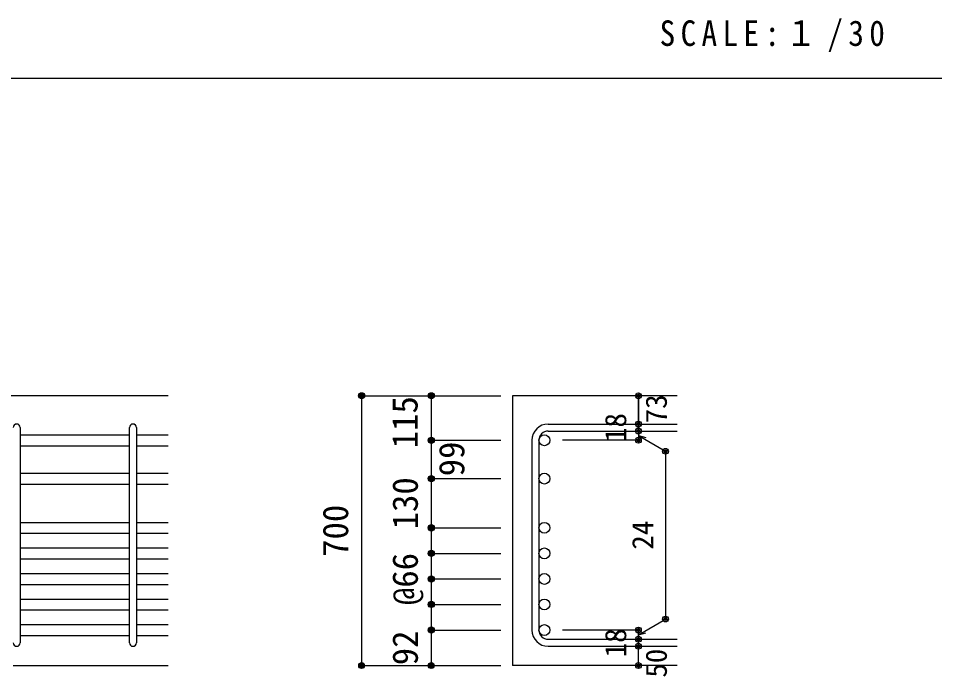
# Model space of a CAD drawing. Units: millimetres at full size, sheet at 1:30. Extents: x -5973 to 5954, y -4195 to 4201.
# Drawn here: x 1265 to 3633, y -1768 to -67 of the extents above; entities that cross this region are included whole.
import ezdxf
from ezdxf.enums import TextEntityAlignment as Align

# ---------------------------------------------------------------- set-up
doc = ezdxf.new("R2010")
doc.units = ezdxf.units.MM
doc.header["$LTSCALE"] = 30
doc.header["$PDMODE"] = 32
doc.header["$PDSIZE"] = 15
for name, color, linetype in [('0-1_躯体線', 2, 'Continuous'), ('0-5_基礎梁筋', 7, 'Continuous'), ('0-6_スタラップ筋', 7, 'Continuous'), ('0-D_寸法', 4, 'Continuous'), ('6-7_文字', 7, 'Continuous'), ('F-0_枠', 6, 'Continuous')]:
    doc.layers.add(name, color=color, linetype=linetype)
doc.styles.add('ＭＳ ゴシック', font='')
doc.styles.get('ＭＳ ゴシック').set_extended_font_data('MS Gothic')

msp = doc.modelspace()

# ---------------------------------------------------------------- linework, layer by layer
at = {"layer": '0-1_躯体線'}
for p, q in [((1652.44, -1042.16), (-147.56, -1042.16)), ((2967.44, -1042.16), (2542.44, -1042.16)), ((2542.44, -1042.16), (2542.44, -1739.16)), ((1252.44, -1739.16), (1652.44, -1739.16)), ((2967.44, -1739.16), (2542.44, -1739.16))]:
    msp.add_line(p, q, dxfattribs=at)
at = {"layer": '0-5_基礎梁筋'}
for p, q in [((1270.44, -1143.09), (1552.44, -1143.09)), ((1570.44, -1143.09), (1652.44, -1143.09)), ((1270.44, -1171.09), (1552.44, -1171.09)), ((1570.44, -1171.09), (1652.44, -1171.09)), ((1270.44, -1242.16), (1552.44, -1242.16)), ((1570.44, -1242.16), (1652.44, -1242.16)), ((1270.44, -1270.16), (1552.44, -1270.16)), ((1570.44, -1270.16), (1652.44, -1270.16)), ((1270.44, -1369.16), (1552.44, -1369.16)), ((1570.44, -1369.16), (1652.44, -1369.16)), ((1270.44, -1397.16), (1552.44, -1397.16)), ((1570.44, -1397.16), (1652.44, -1397.16)), ((1270.44, -1435.16), (1552.44, -1435.16)), ((1570.44, -1435.16), (1652.44, -1435.16)), ((1270.44, -1463.16), (1552.44, -1463.16)), ((1570.44, -1463.16), (1652.44, -1463.16)), ((1270.44, -1501.16), (1552.44, -1501.16)), ((1570.44, -1501.16), (1652.44, -1501.16)), ((1270.44, -1529.16), (1552.44, -1529.16)), ((1570.44, -1529.16), (1652.44, -1529.16)), ((1270.44, -1567.16), (1552.44, -1567.16)), ((1570.44, -1567.16), (1652.44, -1567.16)), ((1270.44, -1595.16), (1552.44, -1595.16)), ((1570.44, -1595.16), (1652.44, -1595.16)), ((1270.44, -1633.16), (1552.44, -1633.16)), ((1570.44, -1633.16), (1652.44, -1633.16)), ((1270.44, -1661.16), (1552.44, -1661.16)), ((1570.44, -1661.16), (1652.44, -1661.16))]:
    msp.add_line(p, q, dxfattribs=at)
at = {"layer": '0-5_基礎梁筋', "color": 3}
for centre in [(2624.44, -1157.09), (2624.44, -1256.16), (2624.44, -1383.16), (2624.44, -1449.16), (2624.44, -1515.16), (2624.44, -1581.16), (2624.44, -1647.16)]:
    msp.add_circle(centre, 14, dxfattribs=at)
at = {"layer": '0-6_スタラップ筋'}
for p, q in [((1270.44, -1124.09), (1270.44, -1680.16)), ((1552.44, -1680.16), (1552.44, -1124.09)), ((1570.44, -1124.09), (1570.44, -1680.16)), ((2634.44, -1115.09), (2967.44, -1115.09)), ((2634.44, -1133.09), (2967.44, -1133.09)), ((2592.44, -1157.09), (2592.44, -1647.16)), ((2610.44, -1157.09), (2610.44, -1647.16)), ((2634.44, -1671.16), (2967.44, -1671.16)), ((2634.44, -1689.16), (2967.44, -1689.16))]:
    msp.add_line(p, q, dxfattribs=at)
for centre, radius, start, end in [((1261.44, -1124.09), 9, 0, 180), ((1561.44, -1124.09), 9, 0, 180), ((2634.44, -1157.09), 42, 90, 180), ((2634.44, -1157.09), 24, 90, 180), ((2634.44, -1647.16), 42, 180, 270), ((2634.44, -1647.16), 24, 180, 270), ((1261.44, -1680.16), 9, 180, 0), ((1561.44, -1680.16), 9, 180, 0)]:
    msp.add_arc(centre, radius, start, end, dxfattribs=at)
at = {"layer": '0-D_寸法'}
for p, q in [((2152.44, -1042.16), (2332.44, -1042.16)), ((2152.44, -1042.16), (2332.44, -1042.16)), ((2152.44, -1042.16), (2152.44, -1739.16)), ((2332.44, -1042.16), (2512.44, -1042.16)), ((2332.44, -1042.16), (2512.44, -1042.16)), ((2867.44, -1115.09), (2867.44, -1042.16)), ((2867.44, -1042.16), (2867.44, -1115.09)), ((2867.44, -1133.09), (2867.44, -1115.09)), ((2867.44, -1133.09), (2867.44, -1157.09)), ((2332.44, -1157.09), (2512.44, -1157.09)), ((2332.44, -1157.09), (2512.44, -1157.09)), ((2867.44, -1157.09), (2671.35, -1157.09)), ((2867.44, -1145.09), (2937.5, -1185.54)), ((2867.44, -1145.09), (2886.76, -1150.27)), ((2937.5, -1185.54), (2937.5, -1618.71)), ((2332.44, -1253.66), (2332.44, -1383.16)), ((2332.44, -1256.16), (2512.44, -1256.16)), ((2332.44, -1256.16), (2512.44, -1256.16)), ((2332.44, -1383.16), (2512.44, -1383.16)), ((2332.44, -1383.16), (2512.44, -1383.16)), ((2332.44, -1383.16), (2332.44, -1647.16)), ((2332.44, -1449.16), (2512.44, -1449.16)), ((2332.44, -1515.16), (2512.44, -1515.16)), ((2332.44, -1581.16), (2512.44, -1581.16)), ((2867.44, -1659.16), (2937.5, -1618.71)), ((2332.44, -1647.16), (2512.44, -1647.16)), ((2332.44, -1647.16), (2332.44, -1739.16)), ((2867.44, -1647.16), (2671.35, -1647.16)), ((2867.44, -1671.16), (2867.44, -1647.16)), ((2867.44, -1659.16), (2886.76, -1653.99)), ((2867.44, -1689.16), (2867.44, -1671.16)), ((2867.44, -1739.16), (2867.44, -1689.16)), ((2152.44, -1739.16), (2332.44, -1739.16)), ((2332.44, -1739.16), (2512.44, -1739.16))]:
    msp.add_line(p, q, dxfattribs=at)
msp.add_lwpolyline([(2332.44, -1042.16), (2332.44, -1157.09), (2332.44, -1253.66)], dxfattribs=at)
for centre, radius in [((2152.44, -1042.16), 8), ((2152.44, -1042.16), 7.2), ((2152.44, -1042.16), 6.4), ((2152.44, -1042.16), 5.6), ((2152.44, -1042.16), 4.8), ((2152.44, -1042.16), 4), ((2152.44, -1042.16), 3.2), ((2152.44, -1042.16), 2.4), ((2152.44, -1042.16), 1.6), ((2152.44, -1042.16), 0.8), ((2332.44, -1042.16), 8), ((2332.44, -1042.16), 7.2), ((2332.44, -1042.16), 6.4), ((2332.44, -1042.16), 5.6), ((2332.44, -1042.16), 4.8), ((2332.44, -1042.16), 4), ((2332.44, -1042.16), 3.2), ((2332.44, -1042.16), 2.4), ((2332.44, -1042.16), 1.6), ((2332.44, -1042.16), 0.8), ((2867.44, -1042.16), 4), ((2867.44, -1042.16), 3.6), ((2867.44, -1042.16), 3.2), ((2867.44, -1042.16), 2.8), ((2867.44, -1042.16), 2.4), ((2867.44, -1042.16), 2), ((2867.44, -1042.16), 1.6), ((2867.44, -1042.16), 1.2), ((2867.44, -1042.16), 0.8), ((2867.44, -1042.16), 0.4), ((2867.44, -1115.09), 4), ((2867.44, -1115.09), 3.6), ((2867.44, -1115.09), 3.2), ((2867.44, -1115.09), 2.8), ((2867.44, -1115.09), 2.4), ((2867.44, -1133.09), 4), ((2867.44, -1133.09), 3.6), ((2867.44, -1133.09), 3.2), ((2867.44, -1133.09), 2.8), ((2867.44, -1133.09), 2.4), ((2867.44, -1115.09), 2), ((2867.44, -1133.09), 2), ((2867.44, -1115.09), 1.6), ((2867.44, -1133.09), 1.6), ((2867.44, -1115.09), 1.2), ((2867.44, -1133.09), 1.2), ((2867.44, -1115.09), 0.8), ((2867.44, -1133.09), 0.8), ((2867.44, -1115.09), 0.4), ((2867.44, -1133.09), 0.4), ((2332.44, -1157.09), 8), ((2332.44, -1157.09), 7.2), ((2332.44, -1157.09), 6.4), ((2332.44, -1157.09), 5.6), ((2332.44, -1157.09), 4.8), ((2332.44, -1157.09), 4), ((2332.44, -1157.09), 3.2), ((2332.44, -1157.09), 2.4), ((2332.44, -1157.09), 1.6), ((2332.44, -1157.09), 0.8), ((2867.44, -1157.09), 4), ((2867.44, -1157.09), 3.6), ((2867.44, -1157.09), 3.2), ((2867.44, -1157.09), 2.8), ((2867.44, -1157.09), 2.4), ((2867.44, -1157.09), 2), ((2867.44, -1157.09), 1.6), ((2867.44, -1157.09), 1.2), ((2867.44, -1157.09), 0.8), ((2867.44, -1157.09), 0.4), ((2937.5, -1185.54), 4), ((2937.5, -1185.54), 3.6), ((2937.5, -1185.54), 3.2), ((2937.5, -1185.54), 2.8), ((2937.5, -1185.54), 2.4), ((2937.5, -1185.54), 2), ((2937.5, -1185.54), 1.6), ((2937.5, -1185.54), 1.2), ((2937.5, -1185.54), 0.8), ((2937.5, -1185.54), 0.4), ((2332.44, -1256.16), 8), ((2332.44, -1256.16), 7.2), ((2332.44, -1256.16), 6.4), ((2332.44, -1256.16), 5.6), ((2332.44, -1256.16), 4.8), ((2332.44, -1256.16), 4), ((2332.44, -1256.16), 3.2), ((2332.44, -1256.16), 2.4), ((2332.44, -1256.16), 1.6), ((2332.44, -1256.16), 0.8), ((2332.44, -1383.16), 8), ((2332.44, -1383.16), 7.2), ((2332.44, -1383.16), 6.4), ((2332.44, -1383.16), 5.6), ((2332.44, -1383.16), 4.8), ((2332.44, -1383.16), 4), ((2332.44, -1383.16), 3.2), ((2332.44, -1383.16), 2.4), ((2332.44, -1383.16), 1.6), ((2332.44, -1383.16), 0.8), ((2332.44, -1449.16), 8), ((2332.44, -1449.16), 7.2), ((2332.44, -1449.16), 6.4), ((2332.44, -1449.16), 5.6), ((2332.44, -1449.16), 4.8), ((2332.44, -1449.16), 4), ((2332.44, -1449.16), 3.2), ((2332.44, -1449.16), 2.4), ((2332.44, -1449.16), 1.6), ((2332.44, -1449.16), 0.8), ((2332.44, -1515.16), 8), ((2332.44, -1515.16), 7.2), ((2332.44, -1515.16), 6.4), ((2332.44, -1515.16), 5.6), ((2332.44, -1515.16), 4.8), ((2332.44, -1515.16), 4), ((2332.44, -1515.16), 3.2), ((2332.44, -1515.16), 2.4), ((2332.44, -1515.16), 1.6), ((2332.44, -1515.16), 0.8), ((2332.44, -1581.16), 8), ((2332.44, -1581.16), 7.2), ((2332.44, -1581.16), 6.4), ((2332.44, -1581.16), 5.6), ((2332.44, -1581.16), 4.8), ((2332.44, -1581.16), 4), ((2332.44, -1581.16), 3.2), ((2332.44, -1581.16), 2.4), ((2332.44, -1581.16), 1.6), ((2332.44, -1581.16), 0.8), ((2937.5, -1618.71), 4), ((2937.5, -1618.71), 3.6), ((2937.5, -1618.71), 3.2), ((2937.5, -1618.71), 2.8), ((2937.5, -1618.71), 2.4), ((2937.5, -1618.71), 2), ((2937.5, -1618.71), 1.6), ((2937.5, -1618.71), 1.2), ((2937.5, -1618.71), 0.8), ((2937.5, -1618.71), 0.4), ((2332.44, -1647.16), 8), ((2332.44, -1647.16), 7.2), ((2332.44, -1647.16), 6.4), ((2332.44, -1647.16), 5.6), ((2332.44, -1647.16), 4.8), ((2332.44, -1647.16), 4), ((2332.44, -1647.16), 3.2), ((2332.44, -1647.16), 2.4), ((2332.44, -1647.16), 1.6), ((2332.44, -1647.16), 0.8), ((2867.44, -1647.16), 4), ((2867.44, -1647.16), 3.6), ((2867.44, -1647.16), 3.2), ((2867.44, -1647.16), 2.8), ((2867.44, -1647.16), 2.4), ((2867.44, -1647.16), 2), ((2867.44, -1647.16), 1.6), ((2867.44, -1647.16), 1.2), ((2867.44, -1647.16), 0.8), ((2867.44, -1647.16), 0.4), ((2867.44, -1671.16), 4), ((2867.44, -1671.16), 3.6), ((2867.44, -1671.16), 3.2), ((2867.44, -1671.16), 2.8), ((2867.44, -1671.16), 2.4), ((2867.44, -1671.16), 2), ((2867.44, -1671.16), 1.6), ((2867.44, -1671.16), 1.2), ((2867.44, -1671.16), 0.8), ((2867.44, -1671.16), 0.4), ((2867.44, -1689.16), 4), ((2867.44, -1689.16), 3.6), ((2867.44, -1689.16), 3.2), ((2867.44, -1689.16), 2.8), ((2867.44, -1689.16), 2.4), ((2867.44, -1689.16), 2), ((2867.44, -1689.16), 1.6), ((2867.44, -1689.16), 1.2), ((2867.44, -1689.16), 0.8), ((2867.44, -1689.16), 0.4), ((2152.44, -1739.16), 7.2), ((2152.44, -1739.16), 6.4), ((2152.44, -1739.16), 5.6), ((2152.44, -1739.16), 4.8), ((2152.44, -1739.16), 4), ((2152.44, -1739.16), 3.2), ((2152.44, -1739.16), 2.4), ((2152.44, -1739.16), 1.6), ((2152.44, -1739.16), 0.8), ((2332.44, -1739.16), 7.2), ((2332.44, -1739.16), 6.4), ((2332.44, -1739.16), 5.6), ((2332.44, -1739.16), 4.8), ((2332.44, -1739.16), 4), ((2332.44, -1739.16), 3.2), ((2332.44, -1739.16), 2.4), ((2332.44, -1739.16), 1.6), ((2332.44, -1739.16), 0.8), ((2867.44, -1739.16), 4), ((2867.44, -1739.16), 3.6), ((2867.44, -1739.16), 3.2), ((2867.44, -1739.16), 2.8), ((2867.44, -1739.16), 2.4), ((2867.44, -1739.16), 2), ((2867.44, -1739.16), 1.6), ((2867.44, -1739.16), 1.2), ((2867.44, -1739.16), 0.8), ((2867.44, -1739.16), 0.4)]:
    msp.add_circle(centre, radius, dxfattribs=at)
at = {"layer": '0-D_寸法', "color": 7}
for p in [(2152.44, -1042.16), (2152.44, -1042.16), (2332.44, -1042.16), (2867.44, -1042.16), (2867.44, -1115.09), (2867.44, -1133.09), (2332.44, -1157.09), (2867.44, -1157.09), (2937.5, -1185.54), (2332.44, -1256.16), (2332.44, -1383.16), (2332.44, -1449.16), (2332.44, -1449.16), (2332.44, -1515.16), (2332.44, -1515.16), (2332.44, -1581.16), (2332.44, -1581.16), (2937.5, -1618.71), (2332.44, -1647.16), (2332.44, -1647.16), (2867.44, -1647.16), (2867.44, -1647.16), (2867.44, -1671.16), (2867.44, -1689.16), (2152.44, -1739.16), (2152.44, -1739.16), (2332.44, -1739.16), (2867.44, -1739.16)]:
    msp.add_point(p, dxfattribs=at)
at = {"layer": 'F-0_枠', "color": 2}
msp.add_line((-5972.88, -222.05), (3723.6, -222.05), dxfattribs=at)

# ---------------------------------------------------------------- texts
at = {"layer": '0-D_寸法', "style": 'ＭＳ ゴシック'}
for s, height, p in [('115', 65.98, (2316.75, -1177.81)), ('73', 54.99, (2957.44, -1113.36)), ('18', 54.99, (2852.44, -1161.59)), ('99', 65.98, (2437.61, -1250.09)), ('130', 65.98, (2317.44, -1387.16)), ('700', 65.98, (2137.44, -1458.16)), ('24', 54.99, (2922.5, -1439.63)), ('@66', 65.98, (2317.44, -1582.66)), ('92', 65.98, (2317.44, -1738.16)), ('18', 54.99, (2852.44, -1717.66)), ('50', 54.99, (2957.44, -1770.16))]:
    msp.add_text(s, height=height, rotation=90, dxfattribs=at).set_placement(p, align=Align.BOTTOM_LEFT)
at = {"layer": '6-7_文字', "color": 2, "insert": (2922.26, -154.55), "char_height": 65.98, "attachment_point": 7, "style": 'ＭＳ ゴシック'}
msp.add_mtext('\\T1.34;\\W0.9;SCALE:１/30', dxfattribs=at)

doc.saveas('drawing.dxf')
